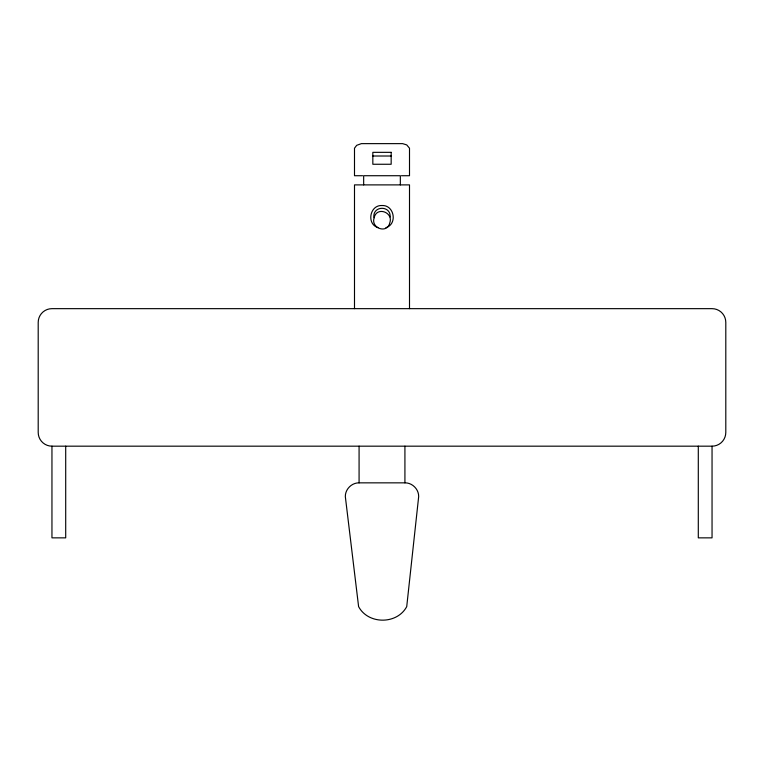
<?xml version="1.0" encoding="UTF-8"?>
<svg xmlns="http://www.w3.org/2000/svg" width="764" height="764" viewBox="0 0 764 764"><rect width="100%" height="100%" fill="white"/><g stroke="black" fill="none" stroke-linecap="round" stroke-linejoin="round"><path stroke-width="1.15" d="M373.854 216.976C373.052 205.43 390.948 205.43 390.146 216.976M385.887 227.662C397.738 224.167 394.319 204.895 382 205.516C369.68 204.895 366.262 224.167 378.113 227.662M359.08 482.848C351.726 482.695 345.175 489.246 345.328 496.6L358.602 606.616C368.181 624.665 397.146 624.665 406.725 606.616L418.672 496.6C418.825 489.246 412.273 482.695 404.92 482.848L359.08 482.848L359.08 446.176M372.832 156.009L391.168 156.009M362.556 175.72L354.496 175.72L354.496 148.216L356.673 145.341L361.372 143.632L402.628 143.632L406.744 144.912L409.504 148.216L409.504 175.72L401.444 175.72M51.952 446.176L712.048 446.176A13.752 13.752 0 0 0 725.8 432.424L725.8 322.408A13.752 13.752 0 0 0 712.048 308.656L51.952 308.656A13.752 13.752 0 0 0 38.2 322.408L38.2 432.424A13.752 13.752 0 0 0 51.952 446.176L51.952 537.856L65.704 537.856L65.704 446.176M712.048 446.176L712.048 537.856L698.296 537.856L698.296 446.176M409.504 308.656L409.504 184.888L354.496 184.888L354.496 308.656M404.92 446.176L404.92 482.848M400.336 184.888L400.336 175.72L363.664 175.72L363.664 184.888M374.179 217.692C370.425 228.178 387.367 234.3 389.821 222.744C393.575 212.249 376.633 206.137 374.179 217.692M391.168 152.342L372.832 152.342L372.832 164.26L391.168 164.26L391.168 152.342"/></g></svg>
